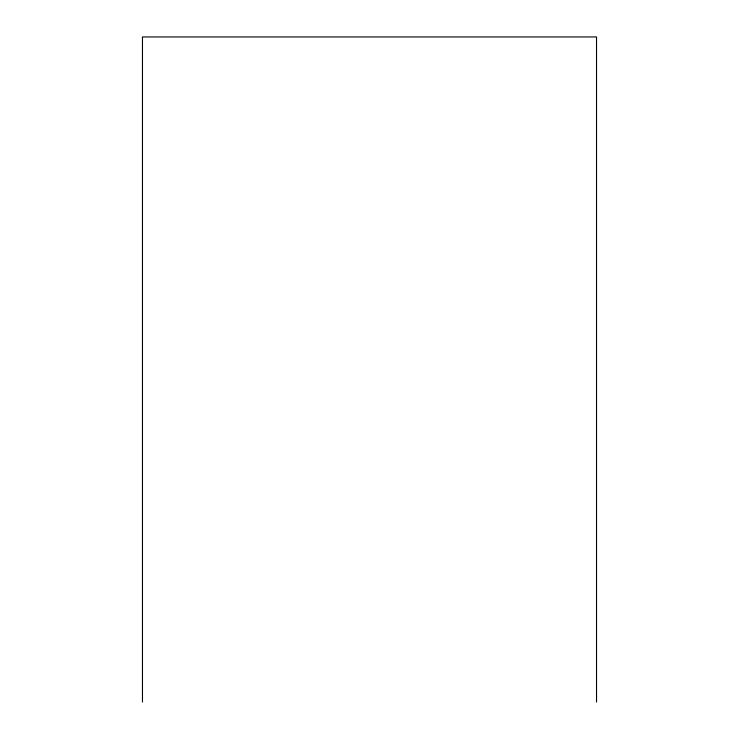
<?xml version="1.0" encoding="UTF-8"?>
<svg xmlns="http://www.w3.org/2000/svg" width="739" height="739" viewBox="0 0 739 739"><rect width="100%" height="100%" fill="white"/><g stroke="black" fill="none" stroke-linecap="round" stroke-linejoin="round"><path stroke-width="1.11" d="M596.53 702.05L596.53 36.95L142.47 36.95L142.47 702.05"/></g></svg>
